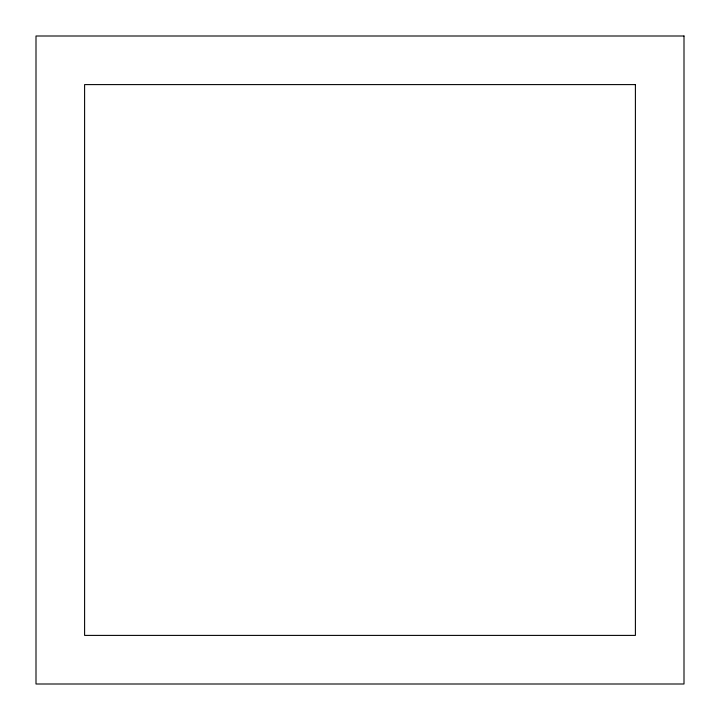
<?xml version="1.0" encoding="UTF-8"?>
<svg xmlns="http://www.w3.org/2000/svg" width="720" height="720" viewBox="0 0 720 720"><rect width="100%" height="100%" fill="white"/><g stroke="black" fill="none" stroke-linecap="round" stroke-linejoin="round"><path stroke-width="1.08" d="M684 36L36 36L36 684L684 684L684 36M635.4 84.6L84.6 84.6L84.6 635.4L635.4 635.4L635.4 84.6"/></g></svg>
